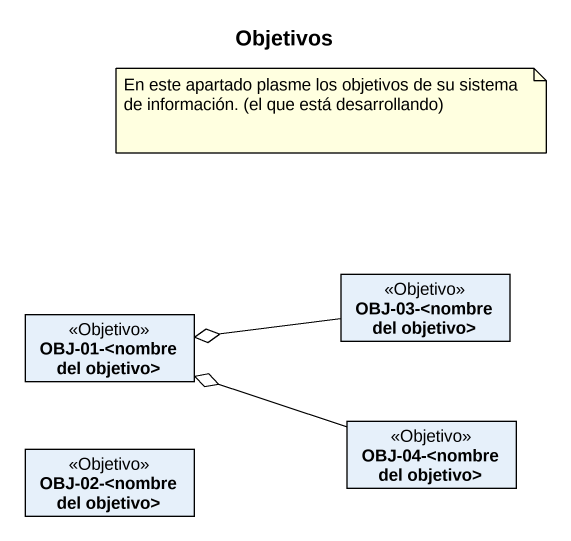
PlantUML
@startuml
title Objetivos
hide circle
hide empty members
class "OBJ-03-<nombre del objetivo>" as OBJ_03_nombre_del_objetivo <<Objetivo>>
class "OBJ-01-<nombre del objetivo>" as OBJ_01_nombre_del_objetivo <<Objetivo>>
class "OBJ-02-<nombre del objetivo>" as OBJ_02_nombre_del_objetivo <<Objetivo>>
class "OBJ-04-<nombre del objetivo>" as OBJ_04_nombre_del_objetivo <<Objetivo>>
OBJ_03_nombre_del_objetivo -left-o OBJ_01_nombre_del_objetivo
OBJ_04_nombre_del_objetivo -left-o OBJ_01_nombre_del_objetivo
note as N1
  En este apartado plasme los objetivos de su sistema de información. (el que está desarrollando)
end note
@enduml
